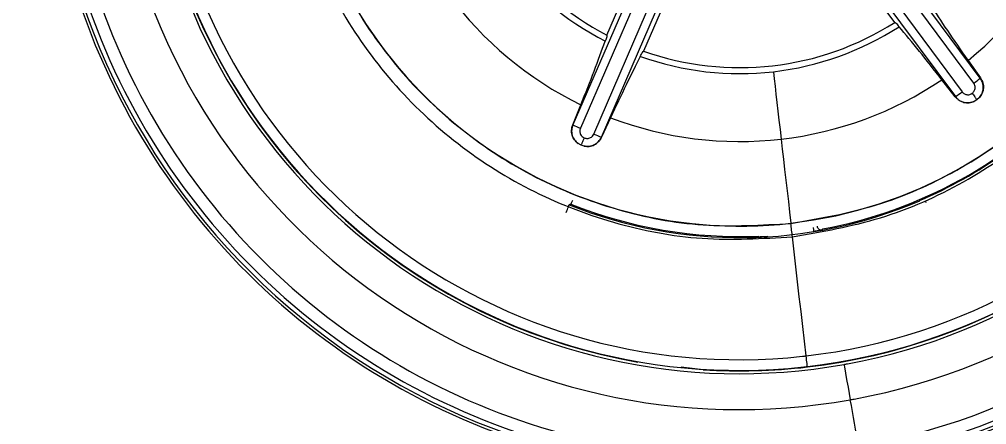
# Model space of a CAD drawing. Extents: x 525 to 609, y 649 to 778.
# Drawn here: x 558.448 to 559.836, y 705.958 to 706.539 of the extents above; entities that cross this region are included whole.
import ezdxf

# ---------------------------------------------------------------- set-up
doc = ezdxf.new("R2010")
doc.units = 0
doc.header["$MEASUREMENT"] = 0
doc.layers.add('1', color=4, linetype='Continuous')

# ---------------------------------------------------------------- blocks, each defined once
blk = doc.blocks.new('JETSETTER')
at = {"layer": '1', "color": 3, "linetype": 'Continuous', "lineweight": 25}
for p, q in [((34.6998, 37.3309), (34.4433, 37.6759)), ((34.2866, 37.6582), (34.1153, 37.2638)), ((34.4177, 37.6567), (34.6737, 37.3112)), ((34.6905, 37.3237), (34.4339, 37.6687)), ((34.2973, 37.6533), (34.126, 37.2589)), ((34.1452, 37.2506), (34.3158, 37.6453)), ((34.4081, 37.6499), (34.6641, 37.3043)), ((34.1561, 37.2461), (34.3267, 37.6408)), ((34.164, 37.3925), (34.2626, 37.6201)), ((34.577, 37.4109), (34.4292, 37.6101)), ((34.3152, 37.5971), (34.2167, 37.3696)), ((34.6822, 37.3563), (34.7001, 37.3311)), ((34.6638, 37.3041), (34.6448, 37.3286)), ((34.6998, 37.3309), (34.7001, 37.3311)), ((34.6638, 37.3041), (34.6641, 37.3043)), ((34.6951, 37.2999), (34.6912, 37.2975)), ((34.6985, 37.3029), (34.6951, 37.2999)), ((34.115, 37.2639), (34.1266, 37.2926)), ((34.1694, 37.274), (34.1565, 37.246)), ((34.115, 37.2639), (34.1153, 37.2638)), ((34.1561, 37.2461), (34.1565, 37.246)), ((34.1269, 37.2347), (34.1229, 37.2369)), ((34.1312, 37.2333), (34.1269, 37.2347)), ((34.6127, 37.1552), (34.6129, 37.1549)), ((34.621, 37.1538), (34.6209, 37.1539)), ((34.3023, 36.9124), (34.2707, 36.9162)), ((34.4518, 36.9165), (34.4517, 36.9173))]:
    blk.add_line(p, q, dxfattribs=at)
at = {"layer": '1', "color": 3, "linetype": 'Continuous', "lineweight": 25, "flags": 128}
for points in [[(34.4029, 37.3401), (34.4041, 37.33), (34.4053, 37.3192), (34.4066, 37.3079), (34.408, 37.296), (34.4094, 37.2835), (34.4109, 37.2706), (34.4125, 37.2572), (34.4141, 37.2433)], [(34.4141, 37.2433), (34.4157, 37.2291), (34.4174, 37.2146), (34.4191, 37.1997), (34.4208, 37.1846), (34.4226, 37.1693), (34.4244, 37.1539), (34.4262, 37.1384), (34.428, 37.1227)], [(34.1056, 37.1383), (34.1064, 37.1404), (34.1073, 37.1424), (34.108, 37.1443), (34.1087, 37.146), (34.1092, 37.1473), (34.1096, 37.1484), (34.1099, 37.149), (34.11, 37.1493)], [(34.1123, 37.15), (34.111, 37.1496), (34.11, 37.1493)], [(34.1145, 37.1555), (34.114, 37.1544), (34.1136, 37.1534), (34.1133, 37.1525), (34.1129, 37.1516), (34.1127, 37.151), (34.1125, 37.1504), (34.1123, 37.1501), (34.1123, 37.15)], [(34.6224, 37.1522), (34.6219, 37.1529), (34.621, 37.1538)], [(34.4302, 37.1032), (34.43, 37.1056), (34.4297, 37.108), (34.4294, 37.1104), (34.4291, 37.1128), (34.4289, 37.1152), (34.4286, 37.1176), (34.4283, 37.12), (34.428, 37.1224)], [(34.4599, 37.1167), (34.4601, 37.1156), (34.4603, 37.1145), (34.4605, 37.1135), (34.4606, 37.1126), (34.4607, 37.1119), (34.4608, 37.1113), (34.4609, 37.111), (34.4609, 37.1109)], [(34.4499, 36.9324), (34.4475, 36.9534), (34.4451, 36.9746), (34.4426, 36.9959), (34.4401, 37.0172), (34.4377, 37.0386), (34.4352, 37.0601), (34.4327, 37.0816), (34.4302, 37.1032)], [(34.4737, 37.1145), (34.4731, 37.1137), (34.4726, 37.1131)], [(34.4517, 36.9173), (34.4516, 36.9176), (34.4515, 36.9184), (34.4514, 36.9198), (34.4512, 36.9216), (34.4509, 36.9238), (34.4506, 36.9264), (34.4503, 36.9293), (34.4499, 36.9324)], [(34.5042, 36.9202), (34.5044, 36.9191), (34.505, 36.916), (34.5059, 36.9109), (34.5071, 36.9042), (34.5085, 36.8963), (34.51, 36.8875), (34.5117, 36.8784), (34.5133, 36.8694)], [(34.5252, 36.8025), (34.5237, 36.8107), (34.5223, 36.819), (34.5208, 36.8273), (34.5193, 36.8357), (34.5178, 36.8441), (34.5163, 36.8525), (34.5148, 36.861), (34.5133, 36.8694)]]:
    blk.add_lwpolyline(points, dxfattribs=at)
at = {"layer": '1', "color": 3, "linetype": 'Continuous', "lineweight": 25}
for centre, radius, start, end in [((34.3546, 37.7593), 1, 276.5792, 96.5792), ((34.3546, 37.7593), 1, 96.5792, 276.5792), ((34.3546, 37.7593), 0.9895, 280.112, 100.112), ((34.3546, 37.7593), 0.9895, 100.112, 280.112), ((34.3546, 37.7593), 0.972, 280.112, 100.112), ((34.3546, 37.7593), 0.972, 100.112, 280.112), ((34.3546, 37.7593), 0.9039, 280.4557, 100.112), ((34.3546, 37.7593), 0.9039, 100.4557, 280.112), ((34.3546, 37.7593), 0.8477, 96.5792, 276.2244), ((34.3546, 37.7593), 0.8524, 280.4557, 100.112), ((34.3546, 37.7593), 0.8477, 276.5792, 96.2244), ((34.3546, 37.7593), 0.8524, 100.4557, 280.112), ((34.3546, 37.7593), 0.8324, 276.5792, 96.2244), ((34.3546, 37.7593), 0.8324, 96.5792, 276.2244), ((34.3546, 37.7593), 0.8484, 146.4712, 260.0874), ((34.3546, 37.7593), 0.8484, 276.5792, 20.0874), ((34.3546, 37.7593), 0.9961, 280.112, 10.112), ((34.3546, 37.7593), 0.6408, 276.5792, 6.5792), ((34.3546, 37.7593), 0.5194, 309.1119, 3.9727), ((34.3546, 37.7593), 0.6408, 186.5792, 276.5792), ((34.3546, 37.7593), 0.5194, 189.1119, 243.9726), ((34.3546, 37.7593), 0.422, 190.2535, 242.814), ((34.3546, 37.7593), 0.4134, 190.5204, 242.5497), ((34.3546, 37.7593), 0.9961, 190.112, 280.112), ((34.3546, 37.7593), 0.4134, 250.5162, 302.5497), ((34.3546, 37.7593), 0.422, 276.5792, 302.814), ((34.3546, 37.7593), 0.422, 250.2535, 276.5792), ((34.3546, 37.7593), 0.5194, 276.5792, 303.9727), ((34.5794, 37.4776), 0.1898, 305.8007, 309.3627), ((34.3546, 37.7593), 0.6557, 280.4665, 317.3828), ((34.3546, 37.7593), 0.6569, 293.1386, 317.4973), ((34.5578, 37.4631), 0.191, 303.8091, 307.3477), ((34.3546, 37.7593), 0.5194, 249.1119, 276.5792), ((34.1995, 37.4349), 0.1907, 243.8063, 247.3513), ((34.2234, 37.4246), 0.1907, 245.8078, 249.3523), ((34.3546, 37.7593), 0.6573, 248.1547, 293.1425), ((34.3546, 37.7593), 0.6557, 248.3171, 272.3828), ((34.4716, 37.1189), 0.00591, 186.4479, 280.3341), ((34.3546, 37.7593), 0.8324, 276.2244, 276.5792), ((34.3546, 37.7593), 0.8524, 280.112, 280.4557), ((34.3546, 37.7593), 0.8484, 266.4712, 276.5792), ((34.3546, 37.7593), 0.8477, 276.2244, 276.5792), ((34.3546, 37.7593), 0.9039, 280.112, 280.4557)]:
    blk.add_arc(centre, radius, start, end, dxfattribs=at)
for points, knots in [([(33.1223, 36.5248), (33.1161, 36.531), (33.1037, 36.5435), (33.0855, 36.5626), (33.0675, 36.5819), (33.0499, 36.6015), (33.0326, 36.6213), (33.0156, 36.6414), (32.999, 36.6617), (32.9826, 36.6823), (32.9665, 36.7031), (32.9508, 36.7242), (32.9353, 36.7455), (32.9202, 36.7671), (32.8783, 36.8288), (32.815, 36.9343), (32.7419, 37.0891), (32.6842, 37.2504), (32.6426, 37.4166), (32.6174, 37.586), (32.6091, 37.757), (32.6174, 37.9281), (32.6426, 38.0976), (32.6842, 38.2638), (32.742, 38.4251), (32.8152, 38.58), (32.9033, 38.7268), (33.0053, 38.8645), (33.1203, 38.9913), (33.2472, 39.1064), (33.3848, 39.2084), (33.5317, 39.2965), (33.6866, 39.3697), (33.8478, 39.4274), (34.014, 39.469), (34.1834, 39.4942), (34.3545, 39.5025), (34.5256, 39.4942), (34.695, 39.469), (34.8612, 39.4275), (35.0224, 39.3697), (35.1773, 39.2965), (35.2893, 39.2294), (35.3631, 39.1786), (35.4026, 39.1497), (35.4412, 39.1198), (35.479, 39.0888), (35.5159, 39.0567), (35.5519, 39.0237), (35.5752, 39.0008), (35.5868, 38.9893)], [0, 0, 0, 0, 0.004827, 0.009647, 0.014461, 0.019271, 0.024078, 0.028882, 0.033686, 0.038489, 0.043293, 0.048099, 0.052908, 0.057722, 0.062541, 0.093781, 0.125035, 0.156273, 0.187523, 0.218772, 0.250007, 0.281251, 0.312511, 0.343765, 0.375021, 0.40627, 0.437519, 0.468758, 0.500007, 0.53125, 0.562493, 0.593739, 0.624988, 0.656237, 0.687489, 0.718733, 0.749986, 0.781233, 0.812476, 0.843717, 0.874964, 0.906209, 0.937455, 0.946406, 0.95534, 0.964264, 0.973185, 0.98211, 0.991046, 1, 1, 1, 1]), ([(34.4302, 37.1032), (34.4729, 37.1106), (34.5582, 37.1254), (34.6776, 37.1787), (34.7848, 37.2525), (34.8754, 37.3463), (34.946, 37.4558), (34.9938, 37.577), (35.0171, 37.7052), (35.0149, 37.8355), (34.9874, 37.9629), (34.9355, 38.0824), (34.8613, 38.1896), (34.7677, 38.2801), (34.6581, 38.3508), (34.5369, 38.3983), (34.4086, 38.423), (34.3221, 38.418), (34.2789, 38.4155)], [0, 0, 0, 0, 0.0625, 0.125, 0.1875, 0.2499999, 0.3125, 0.375, 0.4375, 0.5, 0.5625, 0.625, 0.6875, 0.75, 0.8125, 0.8749999, 0.9374999, 1, 1, 1, 1]), ([(34.2789, 38.4155), (34.2362, 38.4081), (34.1509, 38.3933), (34.0315, 38.34), (33.9243, 38.2662), (33.8337, 38.1724), (33.7632, 38.0629), (33.7153, 37.9417), (33.692, 37.8135), (33.6942, 37.6832), (33.7217, 37.5558), (33.7736, 37.4363), (33.8478, 37.3291), (33.9415, 37.2385), (34.051, 37.1679), (34.1722, 37.1204), (34.3006, 37.0957), (34.387, 37.1007), (34.4302, 37.1032)], [0, 0, 0, 0, 0.0625, 0.125, 0.1875, 0.25, 0.3125, 0.375, 0.4375, 0.5, 0.5625, 0.625, 0.6875, 0.75, 0.8125, 0.875, 0.9375, 1, 1, 1, 1]), ([(34.428, 37.1224), (34.4694, 37.1296), (34.5523, 37.144), (34.6681, 37.1957), (34.7722, 37.2673), (34.8601, 37.3584), (34.9287, 37.4647), (34.9748, 37.5823), (34.9988, 37.7069), (34.9939, 37.7908), (34.9915, 37.8328)], [0, 0, 0, 0, 0.125, 0.25, 0.375, 0.5, 0.625, 0.75, 0.875, 1, 1, 1, 1]), ([(33.7176, 37.6859), (33.7248, 37.6445), (33.7392, 37.5616), (33.7909, 37.4458), (33.8626, 37.3417), (33.9536, 37.2538), (34.0599, 37.1852), (34.1775, 37.1391), (34.3021, 37.1151), (34.3861, 37.12), (34.428, 37.1224)], [0, 0, 0, 0, 0.125, 0.25, 0.375, 0.5, 0.625, 0.75, 0.875, 1, 1, 1, 1]), ([(34.6273, 37.4372), (34.6352, 37.4251), (34.6508, 37.4013), (34.6719, 37.3711), (34.6822, 37.3563)], [0, 0, 0, 0, 0.512283, 1, 1, 1, 1]), ([(34.577, 37.4109), (34.5774, 37.4107), (34.5784, 37.4104), (34.5816, 37.4066), (34.5833, 37.4046)], [0, 0, 0, 0, 0.499963, 1, 1, 1, 1]), ([(34.6448, 37.3286), (34.6337, 37.3427), (34.6108, 37.3717), (34.5926, 37.3935), (34.5833, 37.4046)], [0, 0, 0, 0, 0.487207, 1, 1, 1, 1]), ([(34.1266, 37.2926), (34.1333, 37.3093), (34.147, 37.3436), (34.1567, 37.3703), (34.1617, 37.3839)], [0, 0, 0, 0, 0.487204, 1, 1, 1, 1]), ([(34.164, 37.3925), (34.1641, 37.392), (34.1643, 37.391), (34.1626, 37.3863), (34.1617, 37.3839)], [0, 0, 0, 0, 0.4999616, 1, 1, 1, 1]), ([(34.212, 37.3621), (34.2131, 37.3644), (34.2154, 37.3688), (34.2162, 37.3694), (34.2167, 37.3696)], [0, 0, 0, 0, 0.500031, 1, 1, 1, 1]), ([(34.212, 37.3621), (34.2054, 37.3491), (34.1927, 37.3238), (34.177, 37.2903), (34.1694, 37.274)], [0, 0, 0, 0, 0.512278, 1, 1, 1, 1]), ([(34.6882, 37.3092), (34.6893, 37.3102), (34.6916, 37.3123), (34.6927, 37.3166), (34.6923, 37.3206), (34.6911, 37.3226), (34.6905, 37.3237)], [0, 0, 0, 0, 0.2809182, 0.5602653, 0.7805861, 1, 1, 1, 1]), ([(34.7001, 37.3311), (34.7014, 37.3288), (34.7039, 37.3244), (34.7047, 37.3166), (34.703, 37.309), (34.7, 37.3049), (34.6985, 37.3029)], [0, 0, 0, 0, 0.259502, 0.513519, 0.76081, 1, 1, 1, 1]), ([(34.6985, 37.3029), (34.7, 37.3049), (34.703, 37.309), (34.7045, 37.3166), (34.7037, 37.3243), (34.7011, 37.3287), (34.6998, 37.3309)], [0, 0, 0, 0, 0.250034, 0.500047, 0.750033, 1, 1, 1, 1]), ([(34.6737, 37.3112), (34.6747, 37.3101), (34.6769, 37.3079), (34.6812, 37.3068), (34.6851, 37.3073), (34.6872, 37.3085), (34.6882, 37.3092)], [0, 0, 0, 0, 0.282442, 0.561926, 0.7781, 1, 1, 1, 1]), ([(34.6912, 37.2975), (34.6888, 37.2966), (34.684, 37.2949), (34.6763, 37.2956), (34.669, 37.2985), (34.6656, 37.3023), (34.6638, 37.3041)], [0, 0, 0, 0, 0.24328, 0.488224, 0.739145, 1, 1, 1, 1]), ([(34.6641, 37.3043), (34.6658, 37.3025), (34.6692, 37.2987), (34.6763, 37.2957), (34.684, 37.295), (34.6888, 37.2967), (34.6912, 37.2975)], [0, 0, 0, 0, 0.249961, 0.49995, 0.749963, 1, 1, 1, 1]), ([(34.6882, 37.3092), (34.6888, 37.3084), (34.6902, 37.3065), (34.6919, 37.3042), (34.6932, 37.3024), (34.6942, 37.3011), (34.6949, 37.3002), (34.695, 37.3), (34.6951, 37.2999)], [0, 0, 0, 0, 0.164191, 0.392012, 0.529768, 0.680057, 0.838654, 1, 1, 1, 1]), ([(34.1229, 37.2369), (34.121, 37.2385), (34.1171, 37.2418), (34.1138, 37.2489), (34.1127, 37.2566), (34.1142, 37.2615), (34.115, 37.2639)], [0, 0, 0, 0, 0.243209, 0.488262, 0.739094, 1, 1, 1, 1]), ([(34.1153, 37.2638), (34.1145, 37.2614), (34.113, 37.2565), (34.1139, 37.2489), (34.1171, 37.2418), (34.121, 37.2385), (34.1229, 37.2369)], [0, 0, 0, 0, 0.249952, 0.499942, 0.749965, 1, 1, 1, 1]), ([(34.126, 37.2589), (34.1256, 37.2574), (34.1247, 37.2544), (34.126, 37.2502), (34.1283, 37.247), (34.1305, 37.2459), (34.1315, 37.2453)], [0, 0, 0, 0, 0.282422, 0.561912, 0.778088, 1, 1, 1, 1]), ([(34.1315, 37.2453), (34.1311, 37.2444), (34.1302, 37.2423), (34.1291, 37.2397), (34.1282, 37.2375), (34.1275, 37.2361), (34.1271, 37.235), (34.127, 37.2348), (34.1269, 37.2347)], [0, 0, 0, 0, 0.164204, 0.392005, 0.529769, 0.680063, 0.838655, 1, 1, 1, 1]), ([(34.1312, 37.2333), (34.1338, 37.233), (34.1388, 37.2324), (34.1462, 37.2349), (34.1524, 37.2394), (34.1549, 37.2439), (34.1561, 37.2461)], [0, 0, 0, 0, 0.250034, 0.500056, 0.750045, 1, 1, 1, 1]), ([(34.1565, 37.246), (34.1552, 37.2437), (34.1526, 37.2393), (34.1462, 37.2348), (34.1388, 37.2324), (34.1337, 37.233), (34.1312, 37.2333)], [0, 0, 0, 0, 0.259518, 0.513533, 0.760805, 1, 1, 1, 1]), ([(34.1315, 37.2453), (34.133, 37.2448), (34.136, 37.244), (34.1402, 37.2451), (34.1435, 37.2474), (34.1446, 37.2496), (34.1452, 37.2506)], [0, 0, 0, 0, 0.2809, 0.560282, 0.780587, 1, 1, 1, 1]), ([(34.3853, 37.103), (34.3848, 37.103), (34.3835, 37.103), (34.3833, 37.103), (34.3832, 37.103)], [0, 0, 0, 0, 0.403186, 1, 1, 1, 1]), ([(34.3951, 37.1035), (34.3934, 37.1034), (34.3901, 37.1032), (34.3866, 37.103), (34.3855, 37.103), (34.3853, 37.103)], [0, 0, 0, 0, 0.428628, 0.875244, 1, 1, 1, 1]), ([(34.4706, 37.1126), (34.4703, 37.1126), (34.4694, 37.1124), (34.4672, 37.112), (34.4643, 37.1114), (34.4621, 37.1111), (34.4609, 37.1109)], [0, 0, 0, 0, 0.1747636, 0.4228517, 0.6975972, 1, 1, 1, 1]), ([(34.4726, 37.1131), (34.4725, 37.1131), (34.4724, 37.113), (34.4717, 37.1129), (34.4709, 37.1127), (34.4706, 37.1126)], [0, 0, 0, 0, 0.38054, 0.814711, 1, 1, 1, 1])]:
    blk.add_open_spline(points, degree=3, knots=knots, dxfattribs=at)

msp = doc.modelspace()

# ---------------------------------------------------------------- block references
at = {"layer": '1'}
msp.add_blockref('JETSETTER', (525.1273, 669.1243), dxfattribs=at)

doc.saveas('drawing.dxf')
